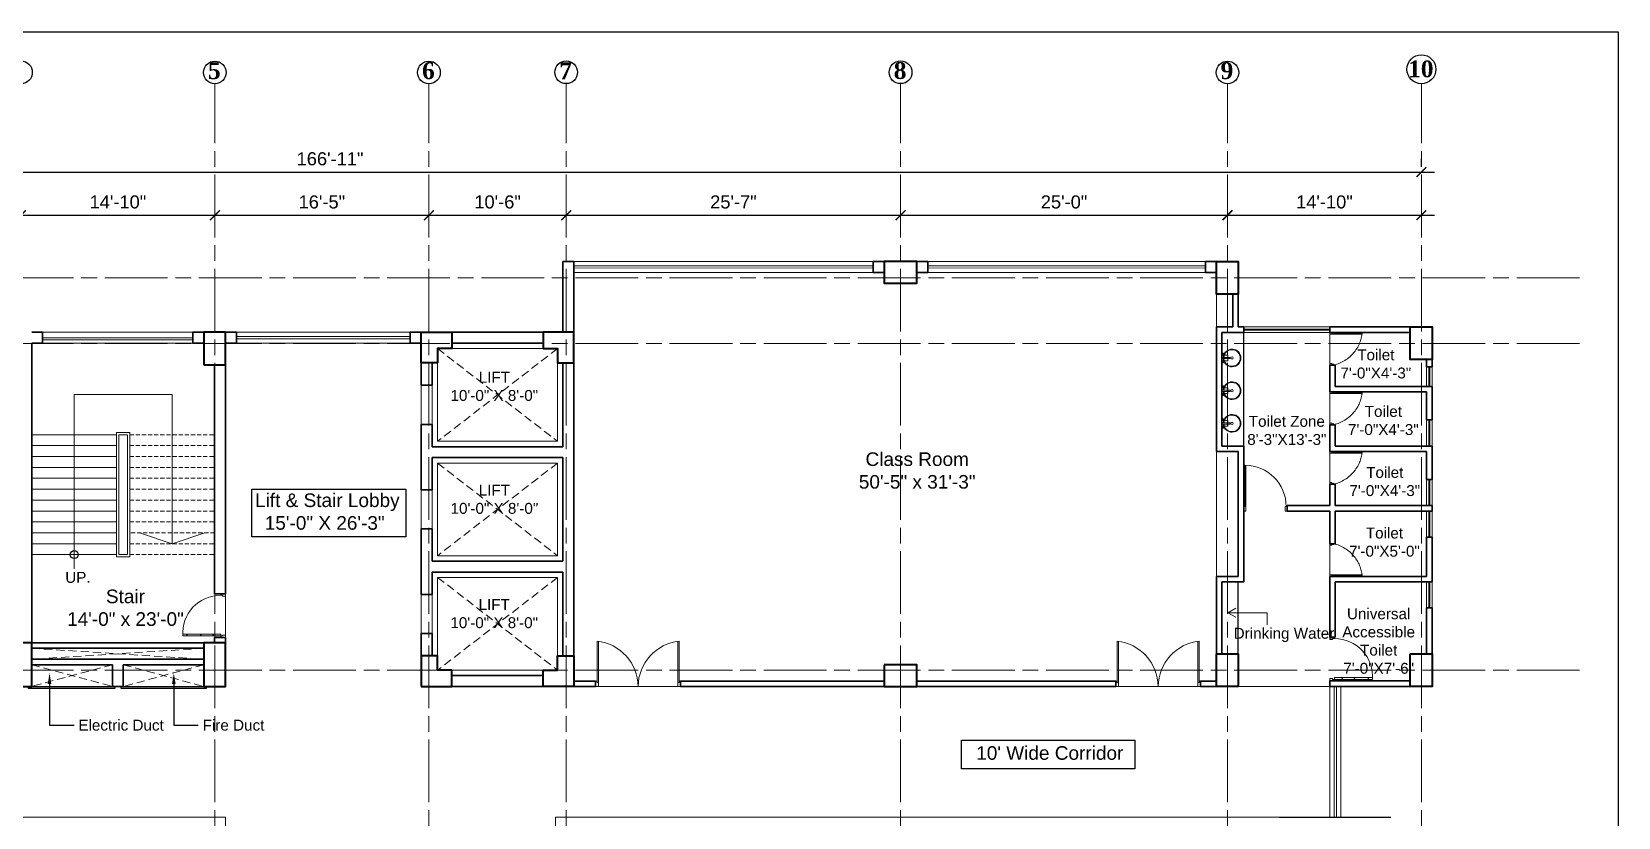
# Model space of a CAD drawing. Header units: inches. Extents: x -12 to 20935469, y -1604 to 24729220.
# Drawn here: x 20888706 to 20890162, y 24708587 to 24709308 of the extents above; entities that cross this region are included whole.
import ezdxf
from ezdxf import colors
from ezdxf.entities.mleader import LeaderData, LeaderLine
from ezdxf.math import Vec2, Vec3

# ---------------------------------------------------------------- set-up
doc = ezdxf.new("R2010")
doc.units = ezdxf.units.IN
doc.header["$LTSCALE"] = 0.03
doc.header["$MEASUREMENT"] = 0
doc.header["$PDMODE"] = 32
doc.header["$PDSIZE"] = 15
doc.linetypes.add('ACAD_ISO08W100', pattern=[36, 24, -3, 6, -3])
doc.linetypes.add('DASHED2', pattern=[0.375, 0.25, -0.125])
for name, color, linetype, lineweight in [('column', 1, 'Continuous', 40), ('Dim Line', 252, 'Continuous', 13), ('Door', 7, 'Continuous', 18), ('Dot', 253, 'Continuous', 0), ('Gas', 21, 'Continuous', 5), ('Glass Line', 252, 'Continuous', 9), ('Grid Line', 252, 'Continuous', 18), ('Hatch', 253, 'Continuous', 15), ('Main Wall', 7, 'Continuous', 30), ('RAIL', 23, 'Continuous', 13), ('STAIR', 46, 'Continuous', 15), ('TOILET FIXTURE', 142, 'Continuous', 5), ('wind.', 150, 'Continuous', 20)]:
    doc.layers.add(name, color=color, linetype=linetype, lineweight=lineweight)
doc.layers.add('TEXT', color=7, linetype='Continuous')
doc.styles.add('2', font='swisscl.ttf')
doc.styles.add('RomanS', font='arial.ttf', dxfattribs={"height": 12})
doc.styles.get("Standard").update_dxf_attribs({"font": 'timesbd.ttf'})
doc.dimstyles.new('Aec_Arch_I', dxfattribs={"dimscale": 96, "dimtxt": 12, "dimasz": 0.09375, "dimexe": 0.125, "dimexo": 0.125, "dimgap": 0.0625, "dimtad": 1, "dimdec": 0, "dimzin": 3, "dimdsep": 46, "dimlunit": 4, "dimtxsty": 'RomanS', "dimblk1": 'ARCHTICK', "dimblk2": 'ARCHTICK', "dimsah": 1, "dimcen": 0.09375, "dimdle": 0.125, "dimadec": 0, "dimazin": 0, "dimtfac": 0.75, "dimtdec": 0, "dimtmove": 2, "dimatfit": 3, "dimldrblk": 'ARCHTICK', "dimfxl": 1, "dimfrac": 1, "dimtolj": 1, "dimtzin": 0, "dimarcsym": 0})

# ---------------------------------------------------------------- blocks, each defined once
blk = doc.blocks.new('_ArchTick')
at = {"color": 0, "linetype": 'ByBlock', "lineweight": 35, "const_width": 0.15}
blk.add_lwpolyline([(-0.5, -0.5), (0.5, 0.5)], dxfattribs=at)
blk = doc.blocks.new('*D8')
at = {"layer": 'Defpoints', "color": 0, "transparency": 16777216}
for p in [(20831396.3, 24724578.2), (20831666.3, 24724578.2), (20831666.3, 24724578.2)]:
    blk.add_point(p, dxfattribs=at)
at = {"layer": 'Dim Line', "color": 0, "lineweight": -2, "transparency": 16777216}
blk.add_line((20831384.3, 24724578.2), (20831678.3, 24724578.2), dxfattribs=at)
at = {"layer": 'Dim Line', "color": 0, "lineweight": -2, "transparency": 16777216, "xscale": 9, "yscale": 9, "zscale": 9, "rotation": 180}
blk.add_blockref('_ArchTick', (20831396.3, 24724578.2), dxfattribs=at)
at = {"layer": 'Dim Line', "color": 0, "lineweight": -2, "transparency": 16777216, "xscale": 9, "yscale": 9, "zscale": 9}
blk.add_blockref('_ArchTick', (20831666.3, 24724578.2), dxfattribs=at)
at = {"layer": 'Dim Line', "color": 0, "transparency": 16777216, "insert": (20831531.3, 24724590.3), "char_height": 12, "attachment_point": 5, "style": 'RomanS'}
blk.add_mtext('\\A1;22\'-6"', dxfattribs=at)
blk = doc.blocks.new('*D9')
at = {"layer": 'Defpoints', "color": 0, "transparency": 16777216}
for p in [(20831666.3, 24724578.2), (20831844.3, 24724578.2), (20831844.3, 24724578.2)]:
    blk.add_point(p, dxfattribs=at)
at = {"layer": 'Dim Line', "color": 0, "lineweight": -2, "transparency": 16777216}
blk.add_line((20831654.3, 24724578.2), (20831856.3, 24724578.2), dxfattribs=at)
at = {"layer": 'Dim Line', "color": 0, "lineweight": -2, "transparency": 16777216, "xscale": 9, "yscale": 9, "zscale": 9, "rotation": 180}
blk.add_blockref('_ArchTick', (20831666.3, 24724578.2), dxfattribs=at)
at = {"layer": 'Dim Line', "color": 0, "lineweight": -2, "transparency": 16777216, "xscale": 9, "yscale": 9, "zscale": 9}
blk.add_blockref('_ArchTick', (20831844.3, 24724578.2), dxfattribs=at)
at = {"layer": 'Dim Line', "color": 0, "transparency": 16777216, "insert": (20831755.3, 24724590.3), "char_height": 12, "attachment_point": 5, "style": 'RomanS'}
blk.add_mtext('\\A1;14\'-10"', dxfattribs=at)
blk = doc.blocks.new('*D21')
at = {"layer": 'Defpoints', "color": 0, "transparency": 16777216}
for p in [(20831844.3, 24724578.2), (20832040.8, 24724578.2), (20832040.8, 24724578.2)]:
    blk.add_point(p, dxfattribs=at)
at = {"layer": 'Dim Line', "color": 0, "lineweight": -2, "transparency": 16777216}
for p, q in [((20831832.3, 24724578.2), (20832052.8, 24724578.2)), ((20831844.3, 24724566.2), (20831844.3, 24724566.2)), ((20832040.8, 24724566.2), (20832040.8, 24724566.2))]:
    blk.add_line(p, q, dxfattribs=at)
at = {"layer": 'Dim Line', "color": 0, "lineweight": -2, "transparency": 16777216, "xscale": 9, "yscale": 9, "zscale": 9, "rotation": 180}
blk.add_blockref('_ArchTick', (20831844.3, 24724578.2), dxfattribs=at)
at = {"layer": 'Dim Line', "color": 0, "lineweight": -2, "transparency": 16777216, "xscale": 9, "yscale": 9, "zscale": 9}
blk.add_blockref('_ArchTick', (20832040.8, 24724578.2), dxfattribs=at)
at = {"layer": 'Dim Line', "color": 0, "transparency": 16777216, "insert": (20831942.5, 24724590.3), "char_height": 12, "attachment_point": 5, "style": 'RomanS'}
blk.add_mtext('\\A1;16\'-5"', dxfattribs=at)
blk = doc.blocks.new('*D22')
at = {"layer": 'Defpoints', "color": 0, "transparency": 16777216}
for p in [(20832040.8, 24724578.2), (20832166.8, 24724578.2), (20832166.8, 24724578.2)]:
    blk.add_point(p, dxfattribs=at)
at = {"layer": 'Dim Line', "color": 0, "lineweight": -2, "transparency": 16777216}
for p, q in [((20832028.8, 24724578.2), (20832178.8, 24724578.2)), ((20832040.8, 24724566.2), (20832040.8, 24724566.2)), ((20832166.8, 24724566.2), (20832166.8, 24724566.2))]:
    blk.add_line(p, q, dxfattribs=at)
at = {"layer": 'Dim Line', "color": 0, "lineweight": -2, "transparency": 16777216, "xscale": 9, "yscale": 9, "zscale": 9, "rotation": 180}
blk.add_blockref('_ArchTick', (20832040.8, 24724578.2), dxfattribs=at)
at = {"layer": 'Dim Line', "color": 0, "lineweight": -2, "transparency": 16777216, "xscale": 9, "yscale": 9, "zscale": 9}
blk.add_blockref('_ArchTick', (20832166.8, 24724578.2), dxfattribs=at)
at = {"layer": 'Dim Line', "color": 0, "transparency": 16777216, "insert": (20832103.8, 24724590.3), "char_height": 12, "attachment_point": 5, "style": 'RomanS'}
blk.add_mtext('\\A1;10\'-6"', dxfattribs=at)
blk = doc.blocks.new('*D23')
at = {"layer": 'Defpoints', "color": 0, "transparency": 16777216}
for p in [(20832166.8, 24724578.2), (20832473.8, 24724578.2), (20832473.8, 24724578.2)]:
    blk.add_point(p, dxfattribs=at)
at = {"layer": 'Dim Line', "color": 0, "lineweight": -2, "transparency": 16777216}
for p, q in [((20832154.8, 24724578.2), (20832485.8, 24724578.2)), ((20832166.8, 24724566.2), (20832166.8, 24724566.2)), ((20832473.8, 24724566.2), (20832473.8, 24724566.2))]:
    blk.add_line(p, q, dxfattribs=at)
at = {"layer": 'Dim Line', "color": 0, "lineweight": -2, "transparency": 16777216, "xscale": 9, "yscale": 9, "zscale": 9, "rotation": 180}
blk.add_blockref('_ArchTick', (20832166.8, 24724578.2), dxfattribs=at)
at = {"layer": 'Dim Line', "color": 0, "lineweight": -2, "transparency": 16777216, "xscale": 9, "yscale": 9, "zscale": 9}
blk.add_blockref('_ArchTick', (20832473.8, 24724578.2), dxfattribs=at)
at = {"layer": 'Dim Line', "color": 0, "transparency": 16777216, "insert": (20832320.3, 24724590.3), "char_height": 12, "attachment_point": 5, "style": 'RomanS'}
blk.add_mtext('\\A1;25\'-7"', dxfattribs=at)
blk = doc.blocks.new('*D10')
at = {"layer": 'Defpoints', "color": 0, "transparency": 16777216}
for p in [(20832473.8, 24724578.2), (20832773.8, 24724578.2), (20832773.8, 24724578.2)]:
    blk.add_point(p, dxfattribs=at)
at = {"layer": 'Dim Line', "color": 0, "lineweight": -2, "transparency": 16777216}
blk.add_line((20832461.8, 24724578.2), (20832785.8, 24724578.2), dxfattribs=at)
at = {"layer": 'Dim Line', "color": 0, "lineweight": -2, "transparency": 16777216, "xscale": 9, "yscale": 9, "zscale": 9, "rotation": 180}
blk.add_blockref('_ArchTick', (20832473.8, 24724578.2), dxfattribs=at)
at = {"layer": 'Dim Line', "color": 0, "lineweight": -2, "transparency": 16777216, "xscale": 9, "yscale": 9, "zscale": 9}
blk.add_blockref('_ArchTick', (20832773.8, 24724578.2), dxfattribs=at)
at = {"layer": 'Dim Line', "color": 0, "transparency": 16777216, "insert": (20832623.8, 24724590.3), "char_height": 12, "attachment_point": 5, "style": 'RomanS'}
blk.add_mtext('\\A1;25\'-0"', dxfattribs=at)
blk = doc.blocks.new('*D11')
at = {"layer": 'Defpoints', "color": 0, "transparency": 16777216}
for p in [(20832773.8, 24724578.2), (20832951.8, 24724578.2), (20832951.8, 24724578.2)]:
    blk.add_point(p, dxfattribs=at)
at = {"layer": 'Dim Line', "color": 0, "lineweight": -2, "transparency": 16777216}
for p, q in [((20832761.8, 24724578.2), (20832963.8, 24724578.2)), ((20832951.8, 24724566.2), (20832951.8, 24724566.2))]:
    blk.add_line(p, q, dxfattribs=at)
at = {"layer": 'Dim Line', "color": 0, "lineweight": -2, "transparency": 16777216, "xscale": 9, "yscale": 9, "zscale": 9, "rotation": 180}
blk.add_blockref('_ArchTick', (20832773.8, 24724578.2), dxfattribs=at)
at = {"layer": 'Dim Line', "color": 0, "lineweight": -2, "transparency": 16777216, "xscale": 9, "yscale": 9, "zscale": 9}
blk.add_blockref('_ArchTick', (20832951.8, 24724578.2), dxfattribs=at)
at = {"layer": 'Dim Line', "color": 0, "transparency": 16777216, "insert": (20832862.8, 24724590.3), "char_height": 12, "attachment_point": 5, "style": 'RomanS'}
blk.add_mtext('\\A1;14\'-10"', dxfattribs=at)
blk = doc.blocks.new('*D13')
at = {"layer": 'Defpoints', "color": 0, "transparency": 16777216}
for p in [(20832951.8, 24724617.8), (20830948.3, 24724610.7), (20832951.8, 24724610.7)]:
    blk.add_point(p, dxfattribs=at)
at = {"layer": 'Dim Line', "color": 0, "lineweight": -2, "transparency": 16777216}
for p, q in [((20830948.3, 24724622.7), (20830948.3, 24724629.8)), ((20832951.8, 24724622.7), (20832951.8, 24724629.8)), ((20830936.3, 24724617.8), (20832963.8, 24724617.8))]:
    blk.add_line(p, q, dxfattribs=at)
at = {"layer": 'Dim Line', "color": 0, "lineweight": -2, "transparency": 16777216, "xscale": 9, "yscale": 9, "zscale": 9, "rotation": 180}
blk.add_blockref('_ArchTick', (20830948.3, 24724617.8), dxfattribs=at)
at = {"layer": 'Dim Line', "color": 0, "lineweight": -2, "transparency": 16777216, "xscale": 9, "yscale": 9, "zscale": 9}
blk.add_blockref('_ArchTick', (20832951.8, 24724617.8), dxfattribs=at)
at = {"layer": 'Dim Line', "color": 0, "transparency": 16777216, "insert": (20831950, 24724629.9), "char_height": 12, "attachment_point": 5, "style": 'RomanS'}
blk.add_mtext('\\A1;166\'-11"', dxfattribs=at)
blk = doc.blocks.new('Door_45')
at = {"layer": 'Door'}
for p, q in [((1.5, 5), (1.5, 44)), ((1.5, 40), (2.2, 40)), ((2.2, 40), (2.2, 39.5)), ((2.2, 39.5), (2.7, 39.5)), ((2.7, 39.5), (2.7, 40)), ((2.7, 40), (3.5, 40)), ((3.5, 44), (3.5, 5)), ((1.5, 25.8), (2.2, 25.8)), ((2.2, 25.8), (2.2, 25.3)), ((2.2, 25.3), (2.7, 25.3)), ((2.7, 25.8), (3.5, 25.8)), ((2.7, 25.3), (2.7, 25.8)), ((0, 0), (0, 5)), ((0, 5), (1.5, 5)), ((1.5, 12.6), (2.2, 12.6)), ((3.5, 5), (1.5, 5)), ((1.5, 5), (1.5, 3)), ((1.5, 3), (2.5, 3)), ((2.2, 12.6), (2.2, 13.1)), ((2.2, 13.1), (2.7, 13.1)), ((2.5, 3), (2.5, 0)), ((2.7, 13.1), (2.7, 12.6)), ((2.7, 12.6), (3.5, 12.6)), ((42.5, 3), (42.5, 0)), ((43.5, 3), (42.5, 3)), ((45, 5), (43.5, 5)), ((43.5, 5), (43.5, 3)), ((45, 0), (45, 5)), ((2.5, 0), (0, 0)), ((42.5, 0), (45, 0))]:
    blk.add_line(p, q, dxfattribs=at)
blk.add_arc((4.7, 5.3), 38.8, 359.6233, 94.6685, dxfattribs=at)
blk = doc.blocks.new('sssss-flat-876')
at = {"layer": 'Door', "linetype": 'Continuous', "ltscale": 3}
blk.add_line((3666.5, 84027.2), (3666.5, 84055.7), dxfattribs=at)
at = {"layer": 'Door', "linetype": 'Continuous', "ltscale": 3, "extrusion": (-7.21527e-09, -3.35624e-18, 1), "elevation": 0}
for points in [[(3666.5, 84057.2), (3666.5, 84055.7), (3668.4, 84055.7), (3668.4, 84056.5), (3670.2, 84056.5), (3670.2, 84057.2)], [(3668.4, 84055.7), (3696.2, 84055.7), (3696.2, 84056.5), (3668.4, 84056.5)]]:
    blk.add_lwpolyline(points, close=True, dxfattribs=at)
at = {"layer": 'Door', "linetype": 'Continuous', "ltscale": 3, "flags": 128}
blk.add_lwpolyline([(3670.2, 84027.2, 0.04096), (3675.5, 84028.9, 0.082496), (3684.9, 84034.8, 0.052187), (3689.7, 84040, 0.043988), (3692.9, 84045, 0.036571), (3694.8, 84049.6, 0.034751), (3695.9, 84054.2, 0.011435), (3696.2, 84055.7)], format="xyb", dxfattribs=at)
at = {"layer": 'Door', "linetype": 'Continuous', "ltscale": 3}
blk.add_lwpolyline([(3666.5, 84027.2), (3666.5, 84028.7), (3668.4, 84028.7), (3668.4, 84027.9), (3670.2, 84027.9), (3670.2, 84027.2)], close=True, dxfattribs=at)
blk = doc.blocks.new('7-flat-72')
at = {"layer": 'Glass Line', "color": 8, "ltscale": 20}
for p, q in [((-64476.6, 376959.4), (-64476.6, 376966.6)), ((-64475.5, 376966.6), (-64476.6, 376966.6)), ((-64475.5, 376959.4), (-64475.5, 376966.6)), ((-64478.7, 376960.5), (-64480.3, 376960.5)), ((-64480.3, 376959.5), (-64480.3, 376960.5)), ((-64480.3, 376959.5), (-64480.3, 376960.5)), ((-64478.7, 376959.5), (-64480.3, 376959.5)), ((-64480.3, 376959.1), (-64480.3, 376959.4)), ((-64478.7, 376959.4), (-64480.3, 376959.4)), ((-64478.7, 376959.1), (-64480.3, 376959.1)), ((-64480.2, 376959.4), (-64480.2, 376959.5)), ((-64480.1, 376959.5), (-64480.1, 376960.5)), ((-64479.9, 376959.5), (-64479.9, 376960.5)), ((-64479.5, 376959.5), (-64479.5, 376960.5)), ((-64479.1, 376959.5), (-64479.1, 376960.5)), ((-64478.9, 376959.5), (-64478.9, 376960.5)), ((-64478.9, 376959.4), (-64478.9, 376959.5)), ((-64478.8, 376959.5), (-64478.8, 376960.5)), ((-64478.7, 376959.5), (-64478.7, 376960.5)), ((-64478.7, 376959.1), (-64478.7, 376959.4)), ((-64475.1, 376959.4), (-64476.9, 376959.4)), ((-64476.9, 376959.1), (-64476.9, 376959.4)), ((-64475.1, 376959.1), (-64476.9, 376959.1)), ((-64475.1, 376959.1), (-64475.1, 376959.4)), ((-64473.3, 376960.5), (-64471.7, 376960.5)), ((-64473.3, 376959.5), (-64473.3, 376960.5)), ((-64473.3, 376959.5), (-64473.3, 376960.5)), ((-64473.3, 376959.5), (-64471.7, 376959.5)), ((-64473.3, 376959.1), (-64473.3, 376959.4)), ((-64473.3, 376959.4), (-64471.7, 376959.4)), ((-64473.3, 376959.1), (-64471.7, 376959.1)), ((-64473.1, 376959.5), (-64473.1, 376960.5)), ((-64473.1, 376959.4), (-64473.1, 376959.5)), ((-64472.9, 376959.5), (-64472.9, 376960.5)), ((-64472.5, 376959.5), (-64472.5, 376960.5)), ((-64472.1, 376959.5), (-64472.1, 376960.5)), ((-64471.9, 376959.5), (-64471.9, 376960.5)), ((-64471.9, 376959.4), (-64471.9, 376959.5)), ((-64471.8, 376959.5), (-64471.8, 376960.5)), ((-64471.7, 376959.5), (-64471.7, 376960.5)), ((-64471.7, 376959.1), (-64471.7, 376959.4))]:
    blk.add_line(p, q, dxfattribs=at)
blk.add_circle((-64476, 376968.4, 0), 1.08, dxfattribs=at)
for radius, start, end in [(8.1, 273.8334, 266.1883), (7.55, 274.115, 265.9068)]:
    blk.add_arc((-64476, 376968.4, 0), radius, start, end, dxfattribs=at)
blk = doc.blocks.new('SFSFSFS-flat-72')
at = {"layer": 'TOILET FIXTURE', "ltscale": 0.2}
blk.add_lwpolyline([(-3918.5, -3608.1), (-3918.5, -3602.7), (-3923.9, -3602.7), (-3923.9, -3608.1)], close=True, dxfattribs=at)
at = {"layer": 'TOILET FIXTURE', "ltscale": 20}
blk.add_blockref('7-flat-72', (60554.8, -380567.2), dxfattribs=at)
blk = doc.blocks.new('$D40')
at = {"layer": 'Door'}
for p, q in [((1, 4), (1, 42)), ((2, 0), (2, 42)), ((1, 5), (0, 5)), ((2, 0), (0, 0)), ((2, 4), (1, 4)), ((39, 4), (38, 4)), ((38, 4), (38, 0)), ((40, 0), (38, 0)), ((40, 5), (39, 5)), ((39, 5), (39, 4))]:
    blk.add_line(p, q, dxfattribs=at)
blk.add_arc((1, 4), 38, 0, 90, dxfattribs=at)
blk = doc.blocks.new('fff')
at = {"layer": 'Grid Line', "color": 252, "linetype": 'ACAD_ISO08W100', "lineweight": 9, "ltscale": 80, "true_color": 0x939598}
for p, q in [((20831844.3, 24723521.1), (20831844.3, 24724698.8)), ((20832040.8, 24723521.1), (20832040.8, 24724698.8)), ((20832166.8, 24723521.1), (20832166.8, 24724698.8)), ((20832473.8, 24723521.1), (20832473.8, 24724698.8)), ((20832773.8, 24723521.1), (20832773.8, 24724698.8)), ((20832951.8, 24723521.1), (20832951.8, 24724698.8)), ((20833096.9, 24724520.6), (20830726.1, 24724520.6)), ((20833096.9, 24724460.6), (20830726.1, 24724460.6)), ((20833096.9, 24724160.7), (20830726.1, 24724160.7))]:
    blk.add_line(p, q, dxfattribs=at)
at = {"layer": 'Dim Line'}
for base, p1, p2, picture, middle in [((20832951.7523, 24724617.8128), (20830948.3088, 24724610.7482), (20832951.7523, 24724610.7482), '*D13', (20831950.0306, 24724629.9397)), ((20831666.3, 24724578.2), (20831396.3, 24724578.2), (20831666.3, 24724578.2), '*D8', (20831531.3, 24724590.3)), ((20831844.3, 24724578.2), (20831666.3, 24724578.2), (20831844.3, 24724578.2), '*D9', (20831755.3, 24724590.3)), ((20832040.7792, 24724578.1666), (20831844.25, 24724578.1666), (20832040.7792, 24724578.1666), '*D21', (20831942.5146, 24724590.2934)), ((20832166.8, 24724578.2), (20832040.8, 24724578.2), (20832166.8, 24724578.2), '*D22', (20832103.8, 24724590.3)), ((20832473.8, 24724578.2), (20832166.8, 24724578.2), (20832473.8, 24724578.2), '*D23', (20832320.3, 24724590.3)), ((20832773.8, 24724578.2), (20832473.8, 24724578.2), (20832773.8, 24724578.2), '*D10', (20832623.8, 24724590.3)), ((20832951.8, 24724578.2), (20832773.8, 24724578.2), (20832951.8, 24724578.2), '*D11', (20832862.8, 24724590.3))]:
    dim = blk.add_linear_dim(base=base, p1=p1, p2=p2, dimstyle='Aec_Arch_I', dxfattribs=at)
    dim.commit()
    dim.dimension.update_dxf_attribs({"geometry": picture, "text_midpoint": middle})

msp = doc.modelspace()

# ---------------------------------------------------------------- linework, layer by layer
for p, q in [((20889818.5, 24708928.1), (20889818.5, 24709032.4)), ((20889991.4, 24709037.4), (20889991.4, 24709037.4)), ((20889813.5, 24708737.5), (20889813.5, 24708803.5)), ((20889902.5, 24708712.7), (20889897.5, 24708712.7)), ((20889851.4, 24708587.5), (20889953.6, 24708587.5))]:
    msp.add_line(p, q)
for points in [[(20888908, 24708888.5), (20889049.5, 24708888.5), (20889049.5, 24708844.8), (20888908, 24708844.8)], [(20888702.9, 24708707.5), (20888782.2, 24708707.5), (20888782.2, 24708705.5), (20888702.9, 24708705.5)], [(20888788, 24708707.5), (20888866.2, 24708707.5), (20888866.2, 24708705.5), (20888788, 24708705.5)], [(20889718.6, 24708632), (20889559.6, 24708632), (20889559.6, 24708658.1), (20889718.6, 24708658.1)]]:
    msp.add_lwpolyline(points, close=True)
msp.add_circle((20888745, 24708828.5), 3.61)
at = {"layer": 'column', "lineweight": 40, "ltscale": 20}
for points in [[(20889488.6, 24709097.4), (20889488.6, 24709077.4), (20889518.6, 24709077.4), (20889518.6, 24709097.4)], [(20889793.5, 24709097.4), (20889813.5, 24709097.4), (20889813.5, 24709067.4), (20889793.5, 24709067.4)], [(20888863.9, 24709002.5), (20888883.9, 24709002.5), (20888883.9, 24709032.5), (20888863.9, 24709032.5)], [(20889971.4, 24709037.4), (20889991.4, 24709037.4), (20889991.4, 24709007.4), (20889971.4, 24709007.4)], [(20888686, 24708707.5), (20888706, 24708707.5), (20888706, 24708747.5), (20888686, 24708747.5)], [(20888863.9, 24708707.5), (20888883.9, 24708707.5), (20888883.9, 24708747.5), (20888863.9, 24708747.5)], [(20889488.6, 24708727.5), (20889488.6, 24708707.5), (20889518.6, 24708707.5), (20889518.6, 24708727.5)], [(20889793.5, 24708737.5), (20889813.5, 24708737.5), (20889813.5, 24708707.5), (20889793.5, 24708707.5)], [(20889971.4, 24708737.5), (20889991.4, 24708737.5), (20889991.4, 24708707.5), (20889971.4, 24708707.5)]]:
    msp.add_lwpolyline(points, close=True, dxfattribs=at)
for points in [[(20889063.6, 24709032.5), (20889091.6, 24709032.5), (20889091.6, 24709017.5), (20889078.6, 24709017.5), (20889078.6, 24709004.5), (20889063.6, 24709004.5), (20889063.6, 24709032.5)], [(20889203.6, 24709032.5), (20889175.6, 24709032.5), (20889175.6, 24709017.5), (20889188.6, 24709017.5), (20889188.6, 24709004.5), (20889203.6, 24709004.5), (20889203.6, 24709032.5)], [(20889063.6, 24708707.5), (20889091.6, 24708707.5), (20889091.6, 24708722.5), (20889078.6, 24708722.5), (20889078.6, 24708735.5), (20889063.6, 24708735.5), (20889063.6, 24708707.5)], [(20889203.6, 24708707.5), (20889175.6, 24708707.5), (20889175.6, 24708722.5), (20889188.6, 24708722.5), (20889188.6, 24708735.5), (20889203.6, 24708735.5), (20889203.6, 24708707.5)]]:
    msp.add_lwpolyline(points, dxfattribs=at)
at = {"layer": 'Defpoints'}
msp.add_lwpolyline([(20887723.5, 24709308.2), (20890162.3, 24709308.2), (20890162.3, 24707849.7), (20887723.5, 24707849.7)], close=True, dxfattribs=at)
at = {"layer": 'Door'}
for p, q in [((20889224.9, 24708711.2), (20889224.9, 24708749.1)), ((20889226.2, 24708707.5), (20889226.2, 24708749.1)), ((20889299, 24708707.5), (20889299, 24708749.1)), ((20889300.3, 24708711.2), (20889300.3, 24708749.1)), ((20889702.3, 24708711.2), (20889702.3, 24708749.1)), ((20889703.6, 24708707.5), (20889703.6, 24708749.1)), ((20889776.4, 24708707.5), (20889776.4, 24708749.1)), ((20889777.7, 24708711.2), (20889777.7, 24708749.1)), ((20889224.9, 24708712.5), (20889223.6, 24708712.5)), ((20889226.2, 24708711.2), (20889224.9, 24708711.2)), ((20889299, 24708711.2), (20889300.3, 24708711.2)), ((20889300.3, 24708712.5), (20889301.6, 24708712.5)), ((20889702.3, 24708712.5), (20889701, 24708712.5)), ((20889703.6, 24708711.2), (20889702.3, 24708711.2)), ((20889776.4, 24708711.2), (20889777.7, 24708711.2)), ((20889777.7, 24708712.5), (20889779, 24708712.5)), ((20889226.2, 24708707.5), (20889223.6, 24708707.5)), ((20889299, 24708707.5), (20889301.6, 24708707.5)), ((20889703.6, 24708707.5), (20889701, 24708707.5)), ((20889776.4, 24708707.5), (20889779, 24708707.5))]:
    msp.add_line(p, q, dxfattribs=at)
for centre, start, end in [((20889220.3, 24708707.1), 0.5906, 83.7783), ((20889304.9, 24708707.1), 96.2217, 179.4094), ((20889697.7, 24708707.1), 0.5906, 83.7783), ((20889782.3, 24708707.1), 96.2217, 179.4094)]:
    msp.add_arc(centre, 42.3, start, end, dxfattribs=at)
at = {"layer": 'Dot', "linetype": 'DASHED2', "lineweight": 0, "ltscale": 1000}
for p, q in [((20888706, 24708742.5), (20888863.9, 24708732.5)), ((20888863.9, 24708742.5), (20888706, 24708732.5)), ((20888780, 24708727.5), (20888706, 24708707.5)), ((20888706, 24708727.5), (20888780, 24708707.5)), ((20888790, 24708727.5), (20888863.9, 24708707.5)), ((20888863.9, 24708727.5), (20888790, 24708707.5))]:
    msp.add_line(p, q, dxfattribs=at)
for points in [[(20889078.5, 24709017.5), (20889188.6, 24708932.5), (20889188.6, 24709017.5), (20889078.5, 24708932.5)], [(20889078.5, 24708912.5), (20889188.6, 24708827.5), (20889188.6, 24708912.5), (20889078.5, 24708827.5)], [(20889078.6, 24708807.5), (20889188.7, 24708722.4), (20889188.7, 24708807.5), (20889078.6, 24708722.4)]]:
    msp.add_lwpolyline(points, dxfattribs=at)
at = {"layer": 'Gas', "color": 0, "lineweight": 5}
for points in [[(20889078.5, 24708932.5), (20889188.6, 24708932.5), (20889188.6, 24709017.5), (20889078.5, 24709017.5)], [(20888795.9, 24708826.5), (20888783.9, 24708826.5), (20888783.9, 24708940.5), (20888795.9, 24708940.5)], [(20888793.9, 24708828.5), (20888785.9, 24708828.5), (20888785.9, 24708938.5), (20888793.9, 24708938.5)], [(20889078.5, 24708827.5), (20889188.6, 24708827.5), (20889188.6, 24708912.5), (20889078.5, 24708912.5)], [(20889078.6, 24708722.4), (20889188.7, 24708722.4), (20889188.7, 24708807.5), (20889078.6, 24708807.5)]]:
    msp.add_lwpolyline(points, close=True, dxfattribs=at)
at = {"layer": 'Hatch', "lineweight": 5}
for p, q in [((20889793.5, 24709037.4), (20889793.5, 24709067.3)), ((20889793.5, 24708808.5), (20889793.5, 24708923.1))]:
    msp.add_line(p, q, dxfattribs=at)
at = {"layer": 'Main Wall', "lineweight": 30}
for p, q in [((20889193.6, 24709097.4), (20889203.6, 24709097.4)), ((20889193.6, 24709097.4), (20889193.6, 24709032.5)), ((20889203.6, 24708735.5), (20889203.6, 24709097.4)), ((20889488.5, 24709097.4), (20889478.5, 24709097.4)), ((20889478.5, 24709097.4), (20889478.5, 24709087.4)), ((20889783.5, 24709097.4), (20889793.5, 24709097.4)), ((20889783.5, 24709087.4), (20889783.5, 24709097.4)), ((20889478.5, 24709087.4), (20889488.5, 24709087.4)), ((20889793.5, 24709087.4), (20889783.5, 24709087.4)), ((20889808.5, 24709037.4), (20889808.5, 24709067.4)), ((20889813.5, 24709037.4), (20889813.5, 24709067.4)), ((20889091.6, 24709032.5), (20889175.6, 24709032.5)), ((20889793.5, 24708923.1), (20889793.5, 24709037.4)), ((20889808.5, 24709037.4), (20889793.5, 24709037.4)), ((20889798.5, 24708928.1), (20889798.5, 24709032.4)), ((20889818.5, 24709032.4), (20889798.5, 24709032.4)), ((20889818.5, 24709037.4), (20889813.5, 24709037.4)), ((20889818.5, 24709032.4), (20889818.5, 24709037.4)), ((20889971.4, 24709037.4), (20889897.5, 24709037.4)), ((20889897.5, 24709032.4), (20889897.5, 24709037.4)), ((20889971.4, 24709032.4), (20889897.5, 24709032.4)), ((20888706, 24708747.5), (20888706, 24709022.5)), ((20889091.6, 24709022.5), (20889175.6, 24709022.5)), ((20888873.9, 24709002.5), (20888873.9, 24708792.5)), ((20888883.9, 24709002.5), (20888883.9, 24708792.5)), ((20889991.4, 24709000.7), (20889991.4, 24709007.4)), ((20889902.5, 24709002.4), (20889897.5, 24709002.4)), ((20889902.5, 24709002.4), (20889902.5, 24708982.7)), ((20889063.6, 24708984), (20889073.6, 24708984)), ((20889897.5, 24708977.7), (20889986.4, 24708977.7)), ((20889902.5, 24708982.7), (20889991.4, 24708982.7)), ((20889991.4, 24708952.1), (20889991.4, 24708982.7)), ((20889063.6, 24708948), (20889073.6, 24708948)), ((20889897.5, 24708947.7), (20889902.5, 24708947.7)), ((20889902.5, 24708947.7), (20889902.5, 24708928.1)), ((20889073.6, 24708927.5), (20889193.6, 24708927.5)), ((20889073.6, 24708917.5), (20889193.6, 24708917.5)), ((20889813.5, 24708923.1), (20889793.5, 24708923.1)), ((20889818.5, 24708928.1), (20889798.5, 24708928.1)), ((20889813.5, 24708808.5), (20889813.5, 24708923.1)), ((20889818.5, 24708873.5), (20889818.5, 24708928.1)), ((20889897.5, 24708923.1), (20889986.4, 24708923.1)), ((20889902.5, 24708928.1), (20889991.4, 24708928.1)), ((20889986.4, 24708923.1), (20889986.4, 24708897.5)), ((20889991.4, 24708897.5), (20889991.4, 24708928.1)), ((20889063.6, 24708888), (20889073.6, 24708888)), ((20889897.5, 24708893.1), (20889902.5, 24708893.1)), ((20889991.4, 24708897.5), (20889986.4, 24708897.5)), ((20889818.5, 24708803.5), (20889818.5, 24708873.5)), ((20889858.5, 24708868.5), (20889858.5, 24708873.5)), ((20889991.4, 24708873.5), (20889902.5, 24708873.5)), ((20889991.4, 24708868.5), (20889991.4, 24708873.5)), ((20889858.5, 24708868.5), (20889897.5, 24708868.5)), ((20889897.5, 24708838.5), (20889897.5, 24708868.5)), ((20889902.5, 24708868.5), (20889991.4, 24708868.5)), ((20889902.5, 24708838.5), (20889902.5, 24708868.5)), ((20889073.6, 24708852), (20889063.6, 24708852)), ((20889986.4, 24708844.5), (20889991.4, 24708844.5)), ((20889986.4, 24708844.5), (20889986.4, 24708808.5)), ((20889991.4, 24708803.5), (20889991.4, 24708844.5)), ((20889897.5, 24708838.5), (20889902.5, 24708838.5)), ((20889073.6, 24708822.5), (20889193.6, 24708822.5)), ((20889073.6, 24708812.5), (20889193.6, 24708812.5)), ((20889793.5, 24708737.5), (20889793.5, 24708808.5)), ((20889813.5, 24708808.5), (20889793.5, 24708808.5)), ((20889798.5, 24708737.5), (20889798.5, 24708803.5)), ((20889818.5, 24708803.5), (20889798.5, 24708803.5)), ((20889897.5, 24708752.7), (20889897.5, 24708808.5)), ((20889897.5, 24708808.5), (20889986.4, 24708808.5)), ((20889902.5, 24708752.7), (20889902.5, 24708803.5)), ((20889902.5, 24708803.5), (20889991.4, 24708803.5)), ((20888883.9, 24708792.5), (20888873.9, 24708792.5)), ((20889073.6, 24708792), (20889063.6, 24708792)), ((20889986.4, 24708779.5), (20889986.4, 24708737.5)), ((20889986.4, 24708779.5), (20889991.4, 24708779.5)), ((20889991.4, 24708737.5), (20889991.4, 24708779.5)), ((20889073.6, 24708756), (20889063.6, 24708756)), ((20888863.9, 24708747.5), (20888706, 24708747.5)), ((20888863.9, 24708742.5), (20888706, 24708742.5)), ((20888873.9, 24708752.5), (20888873.9, 24708747.5)), ((20888883.9, 24708752.5), (20888873.9, 24708752.5)), ((20888883.9, 24708752.5), (20888883.9, 24708747.5)), ((20889897.5, 24708752.7), (20889902.5, 24708752.7)), ((20888863.9, 24708732.5), (20888706, 24708732.5)), ((20888780, 24708727.5), (20888706, 24708727.5)), ((20888780, 24708727.5), (20888780, 24708707.5)), ((20888863.9, 24708727.5), (20888790, 24708727.5)), ((20888790, 24708727.5), (20888790, 24708707.5)), ((20889223.6, 24708712.5), (20889203.6, 24708712.5)), ((20889223.6, 24708707.5), (20889223.6, 24708712.5)), ((20889488.6, 24708712.5), (20889301.6, 24708712.5)), ((20889301.6, 24708707.5), (20889301.6, 24708712.5)), ((20889701, 24708712.5), (20889518.6, 24708712.5)), ((20889701, 24708707.5), (20889701, 24708712.5)), ((20889793.5, 24708712.5), (20889779, 24708712.5)), ((20889779, 24708707.5), (20889779, 24708712.5)), ((20889897.5, 24708712.7), (20889971.4, 24708712.7)), ((20889897.5, 24708712.7), (20889897.5, 24708707.6)), ((20888780, 24708707.5), (20888790, 24708707.5)), ((20889091.6, 24708707.5), (20889175.6, 24708707.5)), ((20889223.6, 24708707.5), (20889203.6, 24708707.5)), ((20889488.6, 24708707.5), (20889301.6, 24708707.5)), ((20889701, 24708707.5), (20889518.6, 24708707.5)), ((20889793.6, 24708707.5), (20889779, 24708707.5)), ((20889897.5, 24708707.6), (20889971.4, 24708707.6))]:
    msp.add_line(p, q, dxfattribs=at)
for points in [[(20889518.5, 24709097.4), (20889528.5, 24709097.4), (20889528.5, 24709087.4), (20889518.5, 24709087.4)], [(20888706, 24709032.5), (20888716, 24709032.5), (20888716, 24709022.5), (20888706, 24709022.5)], [(20888863.9, 24709032.5), (20888853.9, 24709032.5), (20888853.9, 24709022.5), (20888863.9, 24709022.5)], [(20888883.9, 24709032.5), (20888893.9, 24709032.5), (20888893.9, 24709022.5), (20888883.9, 24709022.5)], [(20889063.5, 24709032.5), (20889053.5, 24709032.5), (20889053.5, 24709022.5), (20889063.5, 24709022.5)], [(20889063.6, 24709004.5), (20889063.6, 24708984)], [(20889073.6, 24709004.5), (20889073.6, 24708984)], [(20889193.6, 24708927.5), (20889193.6, 24709004.5)], [(20889986.4, 24709007.4), (20889986.4, 24709000.7)], [(20889897.5, 24709002.4), (20889897.5, 24708977.7)], [(20889986.4, 24709000.7), (20889991.4, 24709000.7)], [(20889986.4, 24708977.7), (20889986.4, 24708952.1)], [(20889063.6, 24708948), (20889063.6, 24708888)], [(20889073.6, 24708948), (20889073.6, 24708927.5)], [(20889897.5, 24708947.7), (20889897.5, 24708923.1)], [(20889986.4, 24708952.1), (20889991.4, 24708952.1)], [(20889073.6, 24708917.5), (20889073.6, 24708888)], [(20889193.6, 24708822.5), (20889193.6, 24708917.5)], [(20889897.5, 24708893.1), (20889897.5, 24708873.5)], [(20889902.5, 24708893.1), (20889902.5, 24708873.5)], [(20889897.5, 24708873.5), (20889858.5, 24708873.5)], [(20889063.6, 24708852), (20889063.6, 24708792)], [(20889073.6, 24708852), (20889073.6, 24708822.5)], [(20889073.6, 24708812.5), (20889073.6, 24708792)], [(20889193.6, 24708735.5), (20889193.6, 24708812.5)], [(20889063.6, 24708756), (20889063.6, 24708735.5), (20889063.6, 24708735.5)], [(20889073.6, 24708756), (20889073.6, 24708735.5)], [(20889091.6, 24708717.5), (20889175.6, 24708717.5)]]:
    msp.add_lwpolyline(points, dxfattribs=at)
at = {"layer": 'Main Wall', "lineweight": 13}
for points in [[(20889063.6, 24708948), (20889073.6, 24708948), (20889073.6, 24708984), (20889063.6, 24708984)], [(20889063.6, 24708852), (20889073.6, 24708852), (20889073.6, 24708888), (20889063.6, 24708888)], [(20889063.6, 24708756), (20889073.6, 24708756), (20889073.6, 24708792), (20889063.6, 24708792)]]:
    msp.add_lwpolyline(points, close=True, dxfattribs=at)
at = {"layer": 'RAIL', "lineweight": 9}
for p, q in [((20888745, 24708815.4), (20888745, 24708975.5)), ((20888745, 24708975.5), (20888834.9, 24708975.5)), ((20888834.9, 24708975.5), (20888834.9, 24708838.5)), ((20888804.9, 24708848.5), (20888834.9, 24708838.5)), ((20888834.9, 24708838.5), (20888864.9, 24708848.5))]:
    msp.add_line(p, q, dxfattribs=at)
at = {"layer": 'STAIR', "color": 32, "lineweight": 5}
for p, q in [((20888706, 24708938.5), (20888783.9, 24708938.5)), ((20888706, 24708928.5), (20888783.9, 24708928.5)), ((20888706, 24708918.5), (20888783.9, 24708918.5)), ((20888706, 24708908.5), (20888783.9, 24708908.5)), ((20888706, 24708898.5), (20888783.9, 24708898.5)), ((20888706, 24708888.5), (20888783.9, 24708888.5)), ((20888706, 24708878.5), (20888783.9, 24708878.5)), ((20888706, 24708868.5), (20888783.9, 24708868.5)), ((20888706, 24708858.5), (20888783.9, 24708858.5)), ((20888706, 24708848.5), (20888783.9, 24708848.5)), ((20888706, 24708838.5), (20888783.9, 24708838.5)), ((20888706, 24708828.5), (20888783.9, 24708828.5))]:
    msp.add_line(p, q, dxfattribs=at)
at = {"layer": 'STAIR', "color": 32, "linetype": 'DASHED2', "lineweight": 5, "ltscale": 500}
for p, q in [((20888795.9, 24708938.5), (20888873.9, 24708938.5)), ((20888795.9, 24708928.5), (20888873.9, 24708928.5)), ((20888795.9, 24708918.5), (20888873.9, 24708918.5)), ((20888795.9, 24708908.5), (20888873.9, 24708908.5)), ((20888795.9, 24708898.5), (20888873.9, 24708898.5)), ((20888795.9, 24708888.5), (20888873.9, 24708888.5)), ((20888795.9, 24708878.5), (20888873.9, 24708878.5)), ((20888795.9, 24708868.5), (20888873.9, 24708868.5)), ((20888795.9, 24708858.5), (20888873.9, 24708858.5)), ((20888873.9, 24708848.5), (20888795.9, 24708848.5)), ((20888813.9, 24708848.5), (20888873.9, 24708848.5)), ((20888795.9, 24708838.5), (20888873.9, 24708838.5)), ((20888795.9, 24708828.5), (20888873.9, 24708828.5))]:
    msp.add_line(p, q, dxfattribs=at)
at = {"layer": 'STAIR', "color": 253, "lineweight": 5}
for p, q in [((20889803.9, 24708775.2), (20889811.2, 24708779.2)), ((20889803.9, 24708775.2), (20889840.1, 24708775.2)), ((20889803.9, 24708775.2), (20889811.2, 24708771.2)), ((20889840.1, 24708775.2), (20889840.1, 24708764))]:
    msp.add_line(p, q, dxfattribs=at)
at = {"layer": 'TEXT'}
for centre, radius in [((20888696.1, 24709271), 10.4), ((20888874.1, 24709270.9), 10.4), ((20889070.6, 24709270.9), 10.4), ((20889196.6, 24709271), 10.4), ((20889503.6, 24709271), 10.4), ((20889803.6, 24709270.9), 10.4), ((20889981.6, 24709273.8), 13.3)]:
    msp.add_circle(centre, radius, dxfattribs=at)
at = {"layer": 'wind.', "lineweight": 5}
for p, q in [((20889478.5, 24709097.4), (20889203.5, 24709097.4)), ((20889203.5, 24709093.4), (20889478.5, 24709093.5)), ((20889203.5, 24709091.4), (20889478.5, 24709091.5)), ((20889528.5, 24709097.4), (20889783.5, 24709097.4)), ((20889528.5, 24709093.4), (20889783.5, 24709093.5)), ((20889528.5, 24709091.4), (20889783.5, 24709091.5)), ((20889478.5, 24709087.4), (20889203.5, 24709087.4)), ((20889528.5, 24709087.4), (20889783.5, 24709087.4)), ((20889897.5, 24709037.4), (20889818.5, 24709037.4)), ((20889897.5, 24709035.4), (20889818.5, 24709035.4)), ((20889897.5, 24709034.4), (20889818.5, 24709034.4)), ((20889897.5, 24709032.4), (20889818.5, 24709032.4)), ((20889986.4, 24708982.7), (20889986.4, 24709000.7)), ((20889988.4, 24708982.7), (20889988.4, 24709000.7)), ((20889989.4, 24708982.7), (20889989.4, 24709000.7)), ((20889991.4, 24708982.7), (20889991.4, 24709000.7)), ((20889986.4, 24708928.1), (20889986.4, 24708952.1)), ((20889988.4, 24708928.1), (20889988.4, 24708952.1)), ((20889989.4, 24708928.1), (20889989.4, 24708952.1)), ((20889991.4, 24708928.1), (20889991.4, 24708952.1)), ((20889986.4, 24708873.5), (20889986.4, 24708897.5)), ((20889988.4, 24708873.5), (20889988.4, 24708897.5)), ((20889989.4, 24708873.5), (20889989.4, 24708897.5)), ((20889991.4, 24708873.5), (20889991.4, 24708897.5)), ((20889986.4, 24708844.5), (20889986.4, 24708868.5)), ((20889988.4, 24708844.5), (20889988.4, 24708868.5)), ((20889989.4, 24708844.5), (20889989.4, 24708868.5)), ((20889991.4, 24708844.5), (20889991.4, 24708868.5)), ((20889986.4, 24708779.5), (20889986.4, 24708803.5)), ((20889988.4, 24708779.5), (20889988.4, 24708803.5)), ((20889989.4, 24708779.5), (20889989.4, 24708803.5)), ((20889991.4, 24708779.5), (20889991.4, 24708803.5)), ((20889897.6, 24708587.5), (20889897.6, 24708707.6)), ((20889901.6, 24708587.5), (20889901.6, 24708707.6)), ((20889903.6, 24708587.5), (20889903.6, 24708707.6)), ((20889907.6, 24708587.5), (20889907.6, 24708707.6))]:
    msp.add_line(p, q, dxfattribs=at)
at = {"layer": 'wind.'}
for p, q in [((20888716, 24709032.5), (20888853.9, 24709032.5)), ((20888893.9, 24709032.5), (20889053.5, 24709032.5)), ((20888716, 24709027.5), (20888853.9, 24709027.5)), ((20888716, 24709025.5), (20888853.9, 24709025.5)), ((20888716, 24709022.5), (20888853.9, 24709022.5)), ((20888893.9, 24709028.5), (20889053.5, 24709028.5)), ((20888893.9, 24709026.5), (20889053.5, 24709026.5)), ((20888893.9, 24709022.5), (20889063.5, 24709022.5))]:
    msp.add_line(p, q, dxfattribs=at)
at = {"layer": 'wind.', "lineweight": 5}
msp.add_lwpolyline([(20888062.1, 24708587.5), (20888062.1, 24708707.8), (20888883.9, 24708707.5), (20888883.9, 24709022.4), (20889063.6, 24709022.5), (20889063.6, 24708707.5), (20889897.5, 24708707.5), (20889897.5, 24708587.5), (20889186.7, 24708587.5), (20889186.7, 24708446.3), (20888883.9, 24708446.3), (20888883.9, 24708587.5)], close=True, dxfattribs=at)

# ---------------------------------------------------------------- block references
msp.add_blockref('fff', (57029.8, -15438.3))
at = {"layer": 'Door', "ltscale": 20}
for p in [(20886231, 24624975.2), (20886231, 24624920.5), (20886231, 24624865.9)]:
    msp.add_blockref('sssss-flat-876', p, dxfattribs=at)
at = {"layer": 'Door'}
msp.add_blockref('$D40', (20889818.5, 24708868.5), dxfattribs=at)
at = {"layer": 'Door', "ltscale": 20, "xscale": -1, "rotation": 180}
msp.add_blockref('sssss-flat-876', (20886231, 24792865.7), dxfattribs=at)
at = {"layer": 'Door', "color": 250, "ltscale": 20, "yscale": 0.8888888888759539, "zscale": 0.8888888888759539}
for p, xscale, rotation in [((20888883.9, 24708752.5), 0.8888888888759539, 90.00000000000001), ((20889897.5, 24708712.7), -0.8888888888759539, 270)]:
    msp.add_blockref('Door_45', p, dxfattribs=dict(at, xscale=xscale, rotation=rotation))
at = {"layer": 'TOILET FIXTURE', "ltscale": 20, "xscale": -1, "rotation": 270}
for p in [(20893406.6, 24712930.1), (20893406.6, 24712900.1), (20893406.6, 24712870.1)]:
    msp.add_blockref('SFSFSFS-flat-72', p, dxfattribs=at)

# ---------------------------------------------------------------- texts
at = {"layer": 'TEXT', "char_height": 15.44, "width": 227.458, "attachment_point": 8, "rotation": 0}
for s, insert in [('\\A1;5', (20888873.6, 24709264.6)), ('\\A1;6', (20889070.1, 24709264.6)), ('\\A1;7', (20889196.1, 24709264.7)), ('\\A1;8', (20889503.1, 24709264.7)), ('\\A1;9', (20889803.1, 24709264.6)), ('\\A1;10', (20889981.1, 24709266.2))]:
    msp.add_mtext(s, dxfattribs=dict(at, insert=insert))
at = {"layer": 'TEXT', "color": 30, "lineweight": 5, "ltscale": 20, "attachment_point": 2, "style": '2'}
for s, width, gutter_width, insert, char_height in [('{\\fArial|b0|i0|c0|p34;\\C0;Toilet \\P7\'-0"X4\'-3"}', 104.76, 0.5, (20889939.8, 24709016.8), 10), ('\\pxsm1;{\\fArial|b0|i0|c0|p34;\\C0;LIFT\\P10\'-0" X 8\'-0" }', 235.592, 0.75, (20889130.6, 24708996.2), 10), ('{\\fArial|b0|i0|c0|p34;\\C0;Toilet \\P7\'-0"X4\'-3"}', 104.76, 0.5, (20889946.7, 24708964.9), 10), ('{\\fArial|b0|i0|c0|p34;\\C0;Toilet Zone\\P8\'-3"X13\'-3"}', 104.76, 0.5, (20889858.1, 24708955.8), 10), ('\\pxsm1,t7;{\\fArial|b0|i0|c0|p34;\\C0;Class Room\\P\\ptz;50\'-5" x 31\'-3" }', 335.264, 0.75, (20889518.8, 24708922.3), 12.476), ('{\\fArial|b0|i0|c0|p34;\\C0;Toilet \\P7\'-0"X4\'-3"}', 104.76, 0.5, (20889948, 24708908.9), 10), ('\\pxsm1;{\\fArial|b0|i0|c0|p34;\\C0;LIFT\\P10\'-0" X 8\'-0" }', 235.592, 0.75, (20889130.7, 24708892.6), 10), ('\\pxsm1,qc;{\\fArial|b0|i0|c0|p34;\\C0; Lift & Stair Lobby\\P15\'-0" X 26\'-3" }', 146.388, 0.75, (20888974.9, 24708884.6), 12.476), ('{\\fArial|b0|i0|c0|p34;\\C0;Toilet \\P7\'-0"X5\'-0"}', 104.76, 0.5, (20889947.7, 24708853.3), 10), ('{\\fArial|b0|i0|c0|p34;\\C0;UP.}', 104.76, 0.5, (20888748.4, 24708812.6), 10), ('\\pxsm1;{\\fArial|b0|i0|c0|p34;\\C0;Stair\\P14\'-0" x 23\'-0"  }', 114.807, 0.282, (20888792, 24708796.4), 12.476), ('\\pxsm1;{\\fArial|b0|i0|c0|p34;\\C0;LIFT\\P10\'-0" X 8\'-0" }', 235.592, 0.75, (20889130.5, 24708787.7), 10), ('{\\fArial|b0|i0|c0|p34;\\C0;Universal Accessible Toilet\\P7\'-0"X7\'-6"}', 88.036, 0.35, (20889942.4, 24708779.2), 10), ('\\pxsm1;{\\fArial|b0|i0|c0|p34;\\C0;Drinking Water }', 88.563, 0.282, (20889855.5, 24708761.3), 10), ("\\pxsm1,qc;{\\fArial|b0|i0|c0|p34;\\C0;10' Wide Corridor}", 227.89, 0.75, (20889640.5, 24708652.7), 12.476)]:
    msp.add_mtext_dynamic_manual_height_columns(s, width=width, gutter_width=gutter_width, heights=[0], dxfattribs=dict(at, insert=insert, char_height=char_height))

# ---------------------------------------------------------------- leaders
at = {"layer": 'TEXT', "lineweight": 5, "ltscale": 20}
ml = msp.add_multileader_mtext('Standard', dxfattribs=at)
ml.set_content('{\\fArial|b0|i0|c0|p34; Electric Duct}', color=256)
ml.set_leader_properties()
ml.build(insert=Vec2(0, 0))
ml.multileader.update_dxf_attribs({"text_right_attachment_type": 6, "dogleg_length": 0.36, "arrow_head_size": 10})
ctx = ml.context
ctx.base_point, ctx.char_height, ctx.arrow_head_size, ctx.landing_gap_size, ctx.plane_origin = Vec3(20888744.8, 24708671.9), 10, 10, 0.09, Vec3(20888722.3, 24708719.8)
ctx.right_attachment = 6
notes = []
notes.append((ctx, [(0, (1, 1, 0), (20888722.3, 24708671.9), (1, 0), 22.5, [(0, [(20888722.3, 24708719.8)], 0, [])])]))
ctx.mtext.insert, ctx.mtext.width, ctx.mtext.defined_height, ctx.mtext.flow_direction = Vec3(20888744.9, 24708677), 232.704, 29.8, 5
ml = msp.add_multileader_mtext('Standard', dxfattribs=at)
ml.set_content('{\\fArial|b0|i0|c0|p34; Fire Duct}', color=256)
ml.set_leader_properties()
ml.build(insert=Vec2(0, 0))
ml.multileader.update_dxf_attribs({"text_right_attachment_type": 6, "dogleg_length": 0.36, "arrow_head_size": 10})
ctx = ml.context
ctx.base_point, ctx.char_height, ctx.arrow_head_size, ctx.landing_gap_size, ctx.plane_origin = Vec3(20888858.9, 24708671.9), 10, 10, 0.09, Vec3(20888836.4, 24708719.8)
ctx.right_attachment = 6
notes.append((ctx, [(0, (1, 1, 0), (20888836.4, 24708671.9), (1, 0), 22.5, [(0, [(20888836.4, 24708719.8)], 0, [])])]))
ctx.mtext.insert, ctx.mtext.width, ctx.mtext.defined_height, ctx.mtext.flow_direction = Vec3(20888859, 24708677), 232.704, 29.8, 5
for ctx, leaders in notes:
    for number, flags, end, landing, length, lines in leaders:
        leader = LeaderData()
        leader.index, (leader.has_last_leader_line, leader.has_dogleg_vector, leader.attachment_direction) = number, flags
        leader.last_leader_point, leader.dogleg_vector, leader.dogleg_length = Vec3(end), Vec3(landing), length
        for number, points, colour, breaks in lines:
            line = LeaderLine()
            line.index, line.vertices, line.color, line.breaks = number, Vec3.list(points), colors.encode_raw_color(colour), breaks
            leader.lines.append(line)
        ctx.leaders.append(leader)

doc.saveas('drawing.dxf')
